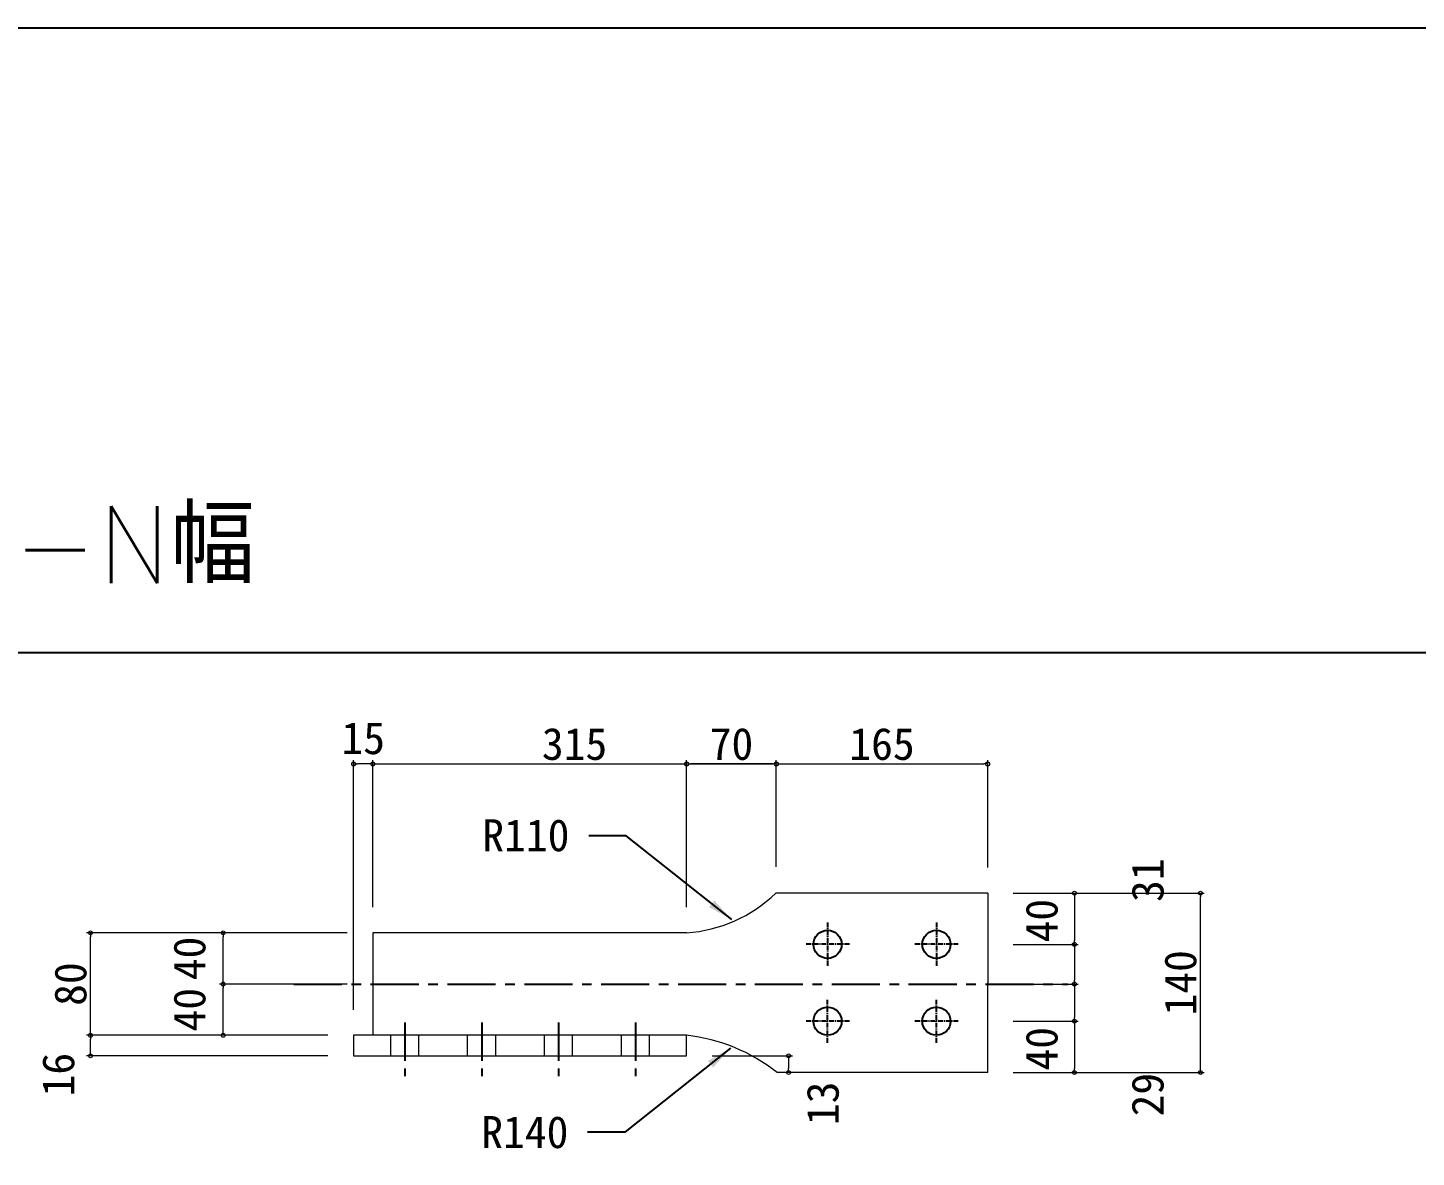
# Model space of a CAD drawing. Header units: millimetres. Extents: x 1734744 to 1747403, y -162396 to -155330.
# Drawn here: x 1739137 to 1740221, y -156285 to -155403 of the extents above; entities that cross this region are included whole.
import ezdxf

# ---------------------------------------------------------------- set-up
doc = ezdxf.new("R2010")
doc.units = ezdxf.units.MM
doc.header["$LTSCALE"] = 3
doc.linetypes.add('CENTER', pattern=[2, 1.25, -0.25, 0.25, -0.25])
doc.layers.get('DEFPOINTS').update_dxf_attribs({"color": 250})
doc.layers.add('01', color=7, linetype='Continuous')
doc.styles.add('KANJI', font='txt.shx', dxfattribs={"bigfont": 'extfont2.shx'})
doc.styles.get("Standard").update_dxf_attribs({"font": ''})
doc.styles.get('Standard').set_extended_font_data('MS Gothic')
doc.dimstyles.new('コピー(2) - Standard', dxfattribs={"dimtxt": 25, "dimasz": 20, "dimexe": 0.18, "dimexo": 0.0625, "dimgap": 15, "dimtad": 1, "dimdec": 0, "dimzin": 0, "dimdsep": 46, "dimtxsty": 'Standard', "dimblk": 'DOTSMALL', "dimcen": 0.09, "dimadec": 0, "dimazin": 0, "dimtfac": 1, "dimtdec": 0, "dimtofl": 0, "dimtmove": 0, "dimatfit": 3, "dimfxl": 0, "dimtolj": 1, "dimtzin": 0, "dimarcsym": 0})
doc.dimstyles.new('一般寸法-小さめ', dxfattribs={"dimtxt": 25, "dimasz": 3, "dimexe": 3, "dimexo": 3, "dimgap": 3, "dimtad": 1, "dimtxsty": 'Standard', "dimblk": 'ORIGIN', "dimcen": 0, "dimclrd": 256, "dimclre": 256, "dimclrt": 256, "dimadec": 0, "dimazin": 0, "dimtfac": 1, "dimtmove": 2, "dimatfit": 2, "dimfxl": 0, "dimtolj": 2, "dimlwd": 5, "dimlwe": 5, "dimarcsym": 0})

# ---------------------------------------------------------------- blocks, each defined once
blk = doc.blocks.new('_Origin')
at = {"color": 0, "linetype": 'ByBlock', "lineweight": -2}
blk.add_line((0, 0), (-1, 0), dxfattribs=at)
blk.add_circle((0, 0), 0.5, dxfattribs=at)
blk = doc.blocks.new('*D7952')
at = {"layer": '01', "lineweight": 5}
for p, q in [((1739906, -156078.6), (1740055.1, -156078.6)), ((1739906, -156218.6), (1740055.1, -156218.6))]:
    blk.add_line(p, q, dxfattribs=at)
at = {"layer": '01', "color": 0, "lineweight": 5}
blk.add_line((1740052.1, -156215.6), (1740052.1, -156081.6), dxfattribs=at)
at = {"layer": 'DEFPOINTS', "color": 0}
for p in [(1739886, -156078.6), (1740052.1, -156078.6), (1739886, -156218.6)]:
    blk.add_point(p, dxfattribs=at)
at = {"layer": '01', "color": 0, "lineweight": 5, "xscale": 3, "yscale": 3, "zscale": 3}
for p, rotation in [((1740052.1, -156078.6), 90), ((1740052.1, -156218.6), 270)]:
    blk.add_blockref('_Origin', p, dxfattribs=dict(at, rotation=rotation))
at = {"layer": '01', "color": 0, "insert": (1740036.6, -156148.6), "char_height": 25, "attachment_point": 5, "rotation": 90}
blk.add_mtext('\\A2;140', dxfattribs=at)
blk = doc.blocks.new('*D7954')
at = {"layer": '01', "lineweight": 5}
for p, q in [((1739391, -156169.6), (1739391, -155974.8)), ((1739406, -156089.6), (1739406, -155974.8))]:
    blk.add_line(p, q, dxfattribs=at)
at = {"layer": '01', "color": 0, "lineweight": 5}
blk.add_line((1739403, -155977.8), (1739394, -155977.8), dxfattribs=at)
at = {"layer": 'DEFPOINTS', "color": 0}
for p in [(1739391, -155977.8), (1739406, -156109.6), (1739391, -156189.6)]:
    blk.add_point(p, dxfattribs=at)
at = {"layer": '01', "color": 0, "lineweight": 5, "xscale": 3, "yscale": 3, "zscale": 3, "rotation": 180}
blk.add_blockref('_Origin', (1739391, -155977.8), dxfattribs=at)
at = {"layer": '01', "color": 0, "lineweight": 5, "xscale": 3, "yscale": 3, "zscale": 3}
blk.add_blockref('_Origin', (1739406, -155977.8), dxfattribs=at)
at = {"layer": '01', "color": 0, "insert": (1739398.5, -155957.8), "char_height": 25, "attachment_point": 5}
blk.add_mtext('\\A2;15', dxfattribs=at)
blk = doc.blocks.new('*D7955')
at = {"layer": '01', "lineweight": 5}
for p, q in [((1739386, -156109.6), (1739182.6, -156109.6)), ((1739371, -156189.6), (1739182.6, -156189.6))]:
    blk.add_line(p, q, dxfattribs=at)
at = {"layer": '01', "color": 0, "lineweight": 5}
blk.add_line((1739185.6, -156186.6), (1739185.6, -156112.6), dxfattribs=at)
at = {"layer": 'DEFPOINTS', "color": 0}
for p in [(1739185.6, -156109.6), (1739406, -156109.6), (1739391, -156189.6)]:
    blk.add_point(p, dxfattribs=at)
at = {"layer": '01', "color": 0, "lineweight": 5, "xscale": 3, "yscale": 3, "zscale": 3}
for p, rotation in [((1739185.6, -156109.6), 90), ((1739185.6, -156189.6), 270)]:
    blk.add_blockref('_Origin', p, dxfattribs=dict(at, rotation=rotation))
at = {"layer": '01', "color": 0, "insert": (1739170.1, -156149.6), "char_height": 25, "attachment_point": 5, "rotation": 90}
blk.add_mtext('\\A2;80', dxfattribs=at)
blk = doc.blocks.new('*D7956')
at = {"layer": '01', "lineweight": 5}
for p, q in [((1739371, -156189.6), (1739182.6, -156189.6)), ((1739371, -156205.6), (1739182.6, -156205.6))]:
    blk.add_line(p, q, dxfattribs=at)
at = {"layer": '01', "color": 0, "lineweight": 5}
blk.add_line((1739185.6, -156202.6), (1739185.6, -156192.6), dxfattribs=at)
at = {"layer": 'DEFPOINTS', "color": 0}
for p in [(1739185.6, -156189.6), (1739391, -156189.6), (1739391, -156205.6)]:
    blk.add_point(p, dxfattribs=at)
at = {"layer": '01', "color": 0, "lineweight": 5, "xscale": 3, "yscale": 3, "zscale": 3}
for p, rotation in [((1739185.6, -156189.6), 90), ((1739185.6, -156205.6), 270)]:
    blk.add_blockref('_Origin', p, dxfattribs=dict(at, rotation=rotation))
at = {"layer": '01', "color": 0, "insert": (1739160.6, -156220.3), "char_height": 25, "attachment_point": 5, "rotation": 90}
blk.add_mtext('\\A2;16', dxfattribs=at)
blk = doc.blocks.new('*D7742')
at = {"layer": '01', "lineweight": 5}
for p, q in [((1739406, -156089.6), (1739406, -155974.8)), ((1739721, -156058.1), (1739721, -155974.8))]:
    blk.add_line(p, q, dxfattribs=at)
at = {"layer": '01', "color": 0, "lineweight": 5}
blk.add_line((1739409, -155977.8), (1739718, -155977.8), dxfattribs=at)
at = {"layer": 'DEFPOINTS', "color": 0}
for p in [(1739721, -155977.8), (1739721, -156078.1), (1739406, -156109.6)]:
    blk.add_point(p, dxfattribs=at)
at = {"layer": '01', "color": 0, "lineweight": 5, "xscale": 3, "yscale": 3, "zscale": 3, "rotation": 180}
blk.add_blockref('_Origin', (1739406, -155977.8), dxfattribs=at)
at = {"layer": '01', "color": 0, "lineweight": 5, "xscale": 3, "yscale": 3, "zscale": 3}
blk.add_blockref('_Origin', (1739721, -155977.8), dxfattribs=at)
at = {"layer": '01', "color": 0, "insert": (1739563.5, -155962.3), "char_height": 25, "attachment_point": 5}
blk.add_mtext('\\A2;315', dxfattribs=at)
blk = doc.blocks.new('*D7743')
at = {"layer": '01', "lineweight": 5}
for p, q in [((1739651, -156089.6), (1739651, -155974.8)), ((1739721, -156058.1), (1739721, -155974.8))]:
    blk.add_line(p, q, dxfattribs=at)
at = {"layer": '01', "color": 0, "lineweight": 5}
blk.add_line((1739718, -155977.8), (1739654, -155977.8), dxfattribs=at)
at = {"layer": 'DEFPOINTS', "color": 0}
for p in [(1739651, -155977.8), (1739721, -156078.1), (1739651, -156109.6)]:
    blk.add_point(p, dxfattribs=at)
at = {"layer": '01', "color": 0, "lineweight": 5, "xscale": 3, "yscale": 3, "zscale": 3, "rotation": 180}
blk.add_blockref('_Origin', (1739651, -155977.8), dxfattribs=at)
at = {"layer": '01', "color": 0, "lineweight": 5, "xscale": 3, "yscale": 3, "zscale": 3}
blk.add_blockref('_Origin', (1739721, -155977.8), dxfattribs=at)
at = {"layer": '01', "color": 0, "insert": (1739686, -155962.3), "char_height": 25, "attachment_point": 5}
blk.add_mtext('\\A2;70', dxfattribs=at)
blk = doc.blocks.new('*D7957')
at = {"layer": '01', "lineweight": 5}
for p, q in [((1739721, -156058.1), (1739721, -155974.8)), ((1739886, -156058.6), (1739886, -155974.8))]:
    blk.add_line(p, q, dxfattribs=at)
at = {"layer": '01', "color": 0, "lineweight": 5}
blk.add_line((1739724, -155977.8), (1739883, -155977.8), dxfattribs=at)
at = {"layer": 'DEFPOINTS', "color": 0}
for p in [(1739886, -155977.8), (1739721, -156078.1), (1739886, -156078.6)]:
    blk.add_point(p, dxfattribs=at)
at = {"layer": '01', "color": 0, "lineweight": 5, "xscale": 3, "yscale": 3, "zscale": 3, "rotation": 180}
blk.add_blockref('_Origin', (1739721, -155977.8), dxfattribs=at)
at = {"layer": '01', "color": 0, "lineweight": 5, "xscale": 3, "yscale": 3, "zscale": 3}
blk.add_blockref('_Origin', (1739886, -155977.8), dxfattribs=at)
at = {"layer": '01', "color": 0, "insert": (1739803.5, -155962.3), "char_height": 25, "attachment_point": 5}
blk.add_mtext('\\A2;165', dxfattribs=at)
blk = doc.blocks.new('*D7744')
at = {"layer": '01', "lineweight": 5}
for p, q in [((1739906, -156078.6), (1739956.7, -156078.6)), ((1739906, -156118.6), (1739956.7, -156118.6))]:
    blk.add_line(p, q, dxfattribs=at)
at = {"layer": '01', "color": 0, "lineweight": 5}
blk.add_line((1739953.7, -156081.6), (1739953.7, -156115.6), dxfattribs=at)
at = {"layer": 'DEFPOINTS', "color": 0}
for p in [(1739886, -156078.6), (1739886, -156118.6), (1739953.7, -156118.6)]:
    blk.add_point(p, dxfattribs=at)
at = {"layer": '01', "color": 0, "lineweight": 5, "xscale": 3, "yscale": 3, "zscale": 3}
for p, rotation in [((1739953.7, -156078.6), 90), ((1739953.7, -156118.6), 270)]:
    blk.add_blockref('_Origin', p, dxfattribs=dict(at, rotation=rotation))
at = {"layer": '01', "color": 0, "insert": (1739928.3, -156100.1), "char_height": 25, "attachment_point": 5, "rotation": 90}
blk.add_mtext('\\A2;40', dxfattribs=at)
blk = doc.blocks.new('*D7745')
at = {"layer": '01', "lineweight": 5}
for p, q in [((1739906, -156178.6), (1739956.7, -156178.6)), ((1739906, -156218.6), (1739956.7, -156218.6))]:
    blk.add_line(p, q, dxfattribs=at)
at = {"layer": '01', "color": 0, "lineweight": 5}
blk.add_line((1739953.7, -156181.6), (1739953.7, -156215.6), dxfattribs=at)
at = {"layer": 'DEFPOINTS', "color": 0}
for p in [(1739886, -156178.6), (1739886, -156218.6), (1739953.7, -156218.6)]:
    blk.add_point(p, dxfattribs=at)
at = {"layer": '01', "color": 0, "lineweight": 5, "xscale": 3, "yscale": 3, "zscale": 3}
for p, rotation in [((1739953.7, -156178.6), 90), ((1739953.7, -156218.6), 270)]:
    blk.add_blockref('_Origin', p, dxfattribs=dict(at, rotation=rotation))
at = {"layer": '01', "color": 0, "insert": (1739928.3, -156200.1), "char_height": 25, "attachment_point": 5, "rotation": 90}
blk.add_mtext('\\A2;40', dxfattribs=at)
blk = doc.blocks.new('*D7960')
at = {"layer": '01', "lineweight": 5}
for p, q in [((1739386, -156149.6), (1739286.2, -156149.6)), ((1739371, -156189.6), (1739286.2, -156189.6))]:
    blk.add_line(p, q, dxfattribs=at)
at = {"layer": '01', "color": 0, "lineweight": 5}
blk.add_line((1739289.2, -156186.6), (1739289.2, -156152.6), dxfattribs=at)
at = {"layer": 'DEFPOINTS', "color": 0}
for p in [(1739289.2, -156149.6), (1739406, -156149.6), (1739391, -156189.6)]:
    blk.add_point(p, dxfattribs=at)
at = {"layer": '01', "color": 0, "lineweight": 5, "xscale": 3, "yscale": 3, "zscale": 3}
for p, rotation in [((1739289.2, -156149.6), 90), ((1739289.2, -156189.6), 270)]:
    blk.add_blockref('_Origin', p, dxfattribs=dict(at, rotation=rotation))
at = {"layer": '01', "color": 0, "insert": (1739263, -156169.6), "char_height": 25, "attachment_point": 5, "rotation": 90}
blk.add_mtext('\\A2;40', dxfattribs=at)
blk = doc.blocks.new('*D7961')
at = {"layer": '01', "lineweight": 5}
for p, q in [((1739386, -156109.6), (1739286.2, -156109.6)), ((1739386, -156149.6), (1739286.2, -156149.6))]:
    blk.add_line(p, q, dxfattribs=at)
at = {"layer": '01', "color": 0, "lineweight": 5}
blk.add_line((1739289.2, -156146.6), (1739289.2, -156112.6), dxfattribs=at)
at = {"layer": 'DEFPOINTS', "color": 0}
for p in [(1739289.2, -156109.6), (1739406, -156109.6), (1739406, -156149.6)]:
    blk.add_point(p, dxfattribs=at)
at = {"layer": '01', "color": 0, "lineweight": 5, "xscale": 3, "yscale": 3, "zscale": 3}
for p, rotation in [((1739289.2, -156109.6), 90), ((1739289.2, -156149.6), 270)]:
    blk.add_blockref('_Origin', p, dxfattribs=dict(at, rotation=rotation))
at = {"layer": '01', "color": 0, "insert": (1739263, -156129.6), "char_height": 25, "attachment_point": 5, "rotation": 90}
blk.add_mtext('\\A2;40', dxfattribs=at)
blk = doc.blocks.new('_DotSmall')
at = {"color": 0, "linetype": 'ByBlock', "const_width": 0.5}
blk.add_lwpolyline([(-0.0625, 0, 1), (0.0625, 0, 1)], format="xyb", close=True, dxfattribs=at)
blk = doc.blocks.new('*D7962')
at = {"layer": '01', "lineweight": 5}
for p, q in [((1739671, -156205.6), (1739733.6, -156205.6)), ((1739741.7, -156218.6), (1739733.6, -156218.6))]:
    blk.add_line(p, q, dxfattribs=at)
at = {"layer": '01', "color": 0, "lineweight": 5}
blk.add_line((1739730.6, -156208.6), (1739730.6, -156215.6), dxfattribs=at)
at = {"layer": 'DEFPOINTS', "color": 0}
for p in [(1739651, -156205.6), (1739721.7, -156218.6), (1739730.6, -156218.6)]:
    blk.add_point(p, dxfattribs=at)
at = {"layer": '01', "color": 0, "lineweight": 5, "xscale": 3, "yscale": 3, "zscale": 3}
for p, rotation in [((1739730.6, -156205.6), 90), ((1739730.6, -156218.6), 270)]:
    blk.add_blockref('_Origin', p, dxfattribs=dict(at, rotation=rotation))
at = {"layer": '01', "color": 0, "insert": (1739757.4, -156242.7), "char_height": 25, "attachment_point": 5, "rotation": 90}
blk.add_mtext('\\A2;13', dxfattribs=at)
blk = doc.blocks.new('*D7704')
at = {"layer": '01', "lineweight": 5}
for p, q in [((1739906, -156118.6), (1739956.7, -156118.6)), ((1739906, -156149.6), (1739956.7, -156149.6))]:
    blk.add_line(p, q, dxfattribs=at)
at = {"layer": '01', "color": 0, "lineweight": 5}
blk.add_line((1739953.7, -156121.6), (1739953.7, -156146.6), dxfattribs=at)
at = {"layer": 'DEFPOINTS', "color": 0}
for p in [(1739886, -156118.6), (1739886, -156149.6), (1739953.7, -156149.6)]:
    blk.add_point(p, dxfattribs=at)
at = {"layer": '01', "color": 0, "lineweight": 5, "xscale": 3, "yscale": 3, "zscale": 3}
for p, rotation in [((1739953.7, -156118.6), 90), ((1739953.7, -156149.6), 270)]:
    blk.add_blockref('_Origin', p, dxfattribs=dict(at, rotation=rotation))
at = {"layer": '01', "color": 0, "insert": (1740011, -156068.5), "char_height": 25, "attachment_point": 5, "rotation": 90}
blk.add_mtext('\\A2;31', dxfattribs=at)
blk = doc.blocks.new('*D7705')
at = {"layer": '01', "lineweight": 5}
for p, q in [((1739906, -156149.6), (1739956.7, -156149.6)), ((1739906, -156178.6), (1739956.7, -156178.6))]:
    blk.add_line(p, q, dxfattribs=at)
at = {"layer": '01', "color": 0, "lineweight": 5}
blk.add_line((1739953.7, -156152.6), (1739953.7, -156175.6), dxfattribs=at)
at = {"layer": 'DEFPOINTS', "color": 0}
for p in [(1739886, -156149.6), (1739886, -156178.6), (1739953.7, -156178.6)]:
    blk.add_point(p, dxfattribs=at)
at = {"layer": '01', "color": 0, "lineweight": 5, "xscale": 3, "yscale": 3, "zscale": 3}
for p, rotation in [((1739953.7, -156149.6), 90), ((1739953.7, -156178.6), 270)]:
    blk.add_blockref('_Origin', p, dxfattribs=dict(at, rotation=rotation))
at = {"layer": '01', "color": 0, "insert": (1740011, -156235.9), "char_height": 25, "attachment_point": 5, "rotation": 90}
blk.add_mtext('\\A2;29', dxfattribs=at)

msp = doc.modelspace()

# ---------------------------------------------------------------- linework, layer by layer
at = {"layer": '01', "color": 7, "lineweight": 18}
for p, q in [((1739886.014, -156078.568), (1739720.504, -156078.568)), ((1739886.014, -156078.568), (1739886.014, -156148.568)), ((1739651.014, -156109.568), (1739406.014, -156109.568)), ((1739406.014, -156109.568), (1739406.014, -156189.568)), ((1739886.014, -156218.568), (1739886.014, -156148.568)), ((1739391.014, -156189.568), (1739391.014, -156205.568)), ((1739651.014, -156189.568), (1739391.014, -156189.568)), ((1739420.014, -156205.568), (1739420.014, -156189.568)), ((1739442.014, -156205.568), (1739442.014, -156189.568)), ((1739480.014, -156205.568), (1739480.014, -156189.568)), ((1739502.014, -156205.568), (1739502.014, -156189.568)), ((1739540.014, -156205.568), (1739540.014, -156189.568)), ((1739562.014, -156205.568), (1739562.014, -156189.568)), ((1739600.014, -156205.568), (1739600.014, -156189.568)), ((1739622.014, -156205.568), (1739622.014, -156189.568)), ((1739651.014, -156205.568), (1739651.014, -156189.568)), ((1739391.014, -156205.568), (1739651.014, -156205.568)), ((1739886.014, -156218.568), (1739721.654, -156218.568))]:
    msp.add_line(p, q, dxfattribs=at)
at = {"layer": '01', "color": 7, "linetype": 'CENTER'}
for p, q in [((1739761.014, -156101.568), (1739761.014, -156135.568)), ((1739846.014, -156101.568), (1739846.014, -156135.568)), ((1739778.014, -156118.568), (1739744.014, -156118.568)), ((1739863.014, -156118.568), (1739829.014, -156118.568)), ((1739761.014, -156195.568), (1739761.014, -156161.568)), ((1739846.014, -156195.568), (1739846.014, -156161.568)), ((1739778.014, -156178.568), (1739744.014, -156178.568)), ((1739863.014, -156178.568), (1739829.014, -156178.568))]:
    msp.add_line(p, q, dxfattribs=at)
at = {"layer": '01', "color": 7, "linetype": 'CENTER', "ltscale": 10}
msp.add_line((1739344.321, -156149.568), (1739948.667, -156149.568), dxfattribs=at)
at = {"layer": '01', "color": 7, "linetype": 'CENTER', "ltscale": 8}
for p, q in [((1739431.014, -156179.568), (1739431.014, -156227.568)), ((1739491.014, -156179.568), (1739491.014, -156227.568)), ((1739551.014, -156179.568), (1739551.014, -156227.568)), ((1739611.014, -156179.568), (1739611.014, -156227.568))]:
    msp.add_line(p, q, dxfattribs=at)
at = {"layer": '01', "color": 7, "ltscale": 2}
for points in [[(1734743.598, -155403.104), (1747402.602, -155403.104), (1747402.602, -162395.524), (1734743.598, -162395.524)], [(1738479.092, -155890.837), (1740229.092, -155890.837), (1740229.092, -156790.837), (1738479.092, -156790.837)]]:
    msp.add_lwpolyline(points, close=True, dxfattribs=at)
at = {"layer": '01', "color": 7}
for centre in [(1739761.014, -156118.568), (1739846.014, -156118.568), (1739761.014, -156178.568), (1739846.014, -156178.568)]:
    msp.add_circle(centre, 11, dxfattribs=at)
at = {"layer": '01', "color": 7, "lineweight": 18}
for centre, radius, start, end in [((1739643.71, -155999.81), 110, 273.806865, 314.276811), ((1739635.181, -156328.67), 140, 51.854237, 83.50655)]:
    msp.add_arc(centre, radius, start, end, dxfattribs=at)

# ---------------------------------------------------------------- texts
at = {"layer": '01', "color": 7, "insert": (1738479.092, -155776.628), "char_height": 60, "width": 1290.19116, "attachment_point": 1, "style": 'KANJI'}
msp.add_mtext('S型接合金物タイプⅠ-N幅', dxfattribs=at)
at = {"layer": '01', "color": 7, "char_height": 25, "width": 98.97993}
for s, insert, attachment_point in [('\\A1;R110', (1739559.525, -156046.295), 9), ('R140', (1739558.702, -156252.64), 3)]:
    msp.add_mtext(s, dxfattribs=dict(at, insert=insert, attachment_point=attachment_point))

# ---------------------------------------------------------------- dimensions: what is measured, and where the dimension line sits
at = {"layer": '01', "color": 7}
for base, p1, p2, picture, middle in [((1739391.014, -155977.773), (1739406.014, -156109.568), (1739391.014, -156189.568), '*D7954', (1739398.514, -155957.773)), ((1739721.014, -155977.773), (1739406.014, -156109.568), (1739721.014, -156078.068), '*D7742', (1739563.514, -155962.273)), ((1739651.014, -155977.773), (1739721.014, -156078.068), (1739651.014, -156109.568), '*D7743', (1739686.014, -155962.273)), ((1739886.014, -155977.773), (1739721.014, -156078.068), (1739886.014, -156078.568), '*D7957', (1739803.514, -155962.273))]:
    dim = msp.add_linear_dim(base=base, p1=p1, p2=p2, dimstyle='一般寸法-小さめ', override={"dimexo": 20, "dimclrd": 0, "dimclrt": 0}, dxfattribs=at)
    dim.commit()
    dim.dimension.update_dxf_attribs({"geometry": picture, "text_midpoint": middle})
for base, p1, p2, angle, override, picture, middle in [((1739953.667, -156149.568), (1739886.014, -156118.568), (1739886.014, -156149.568), 90, {"dimexo": 20, "dimclrd": 0, "dimclrt": 0}, '*D7704', (1740010.976, -156068.457)), ((1739953.667, -156118.568), (1739886.014, -156078.568), (1739886.014, -156118.568), 90, {"dimexo": 20, "dimclrd": 0, "dimclrt": 0}, '*D7744', (1739928.262, -156100.068)), ((1739289.206, -156109.568), (1739406.014, -156149.568), (1739406.014, -156109.568), 270, {"dimexo": 20, "dimclrd": 0, "dimclrt": 0}, '*D7961', (1739262.956, -156129.568)), ((1739289.206, -156149.568), (1739391.014, -156189.568), (1739406.014, -156149.568), 270, {"dimexo": 20, "dimclrd": 0, "dimclre": 256, "dimclrt": 0}, '*D7960', (1739262.956, -156169.568)), ((1739953.667, -156178.568), (1739886.014, -156149.568), (1739886.014, -156178.568), 90, {"dimexo": 20, "dimclrd": 0, "dimclrt": 0}, '*D7705', (1740010.976, -156235.885)), ((1739953.667, -156218.568), (1739886.014, -156178.568), (1739886.014, -156218.568), 90, {"dimexo": 20, "dimclrd": 0, "dimclrt": 0}, '*D7745', (1739928.262, -156200.068)), ((1739185.586, -156189.568), (1739391.014, -156205.568), (1739391.014, -156189.568), 270, {"dimexo": 20, "dimclrd": 0, "dimclre": 256, "dimclrt": 0}, '*D7956', (1739160.586, -156220.324)), ((1739730.64, -156218.568), (1739651.014, -156205.568), (1739721.654, -156218.568), 90, {"dimexo": 20, "dimclrd": 0, "dimclrt": 0}, '*D7962', (1739757.381, -156242.664))]:
    dim = msp.add_linear_dim(base=base, p1=p1, p2=p2, angle=angle, dimstyle='一般寸法-小さめ', override=override, dxfattribs=at)
    dim.commit()
    dim.dimension.update_dxf_attribs({"geometry": picture, "text_midpoint": middle, "dimtype": 160})
for base, p1, p2, override, picture, middle in [((1740052.134, -156078.568), (1739886.014, -156218.568), (1739886.014, -156078.568), {"dimexo": 20, "dimclrd": 0, "dimclrt": 0}, '*D7952', (1740036.634, -156148.568)), ((1739185.586, -156109.568), (1739391.014, -156189.568), (1739406.014, -156109.568), {"dimexo": 20, "dimclrd": 0, "dimclre": 256, "dimclrt": 0}, '*D7955', (1739170.086, -156149.568))]:
    dim = msp.add_linear_dim(base=base, p1=p1, p2=p2, angle=270, dimstyle='一般寸法-小さめ', override=override, dxfattribs=at)
    dim.commit()
    dim.dimension.update_dxf_attribs({"geometry": picture, "text_midpoint": middle})

# ---------------------------------------------------------------- leaders
at = {"layer": '01', "color": 7, "annotation_type": 0, "has_hookline": 1, "hookline_direction": 1, "text_width": 62.183}
for points in [[(1739686.173, -156099.305), (1739603.691, -156033.795), (1739574.525, -156033.795)], [(1739685.35, -156199.63), (1739602.867, -156265.14), (1739573.702, -156265.14)]]:
    msp.add_leader(points, dimstyle='コピー(2) - Standard', override={"dimgap": 15, "dimtad": 0}, dxfattribs=at)

doc.saveas('drawing.dxf')
